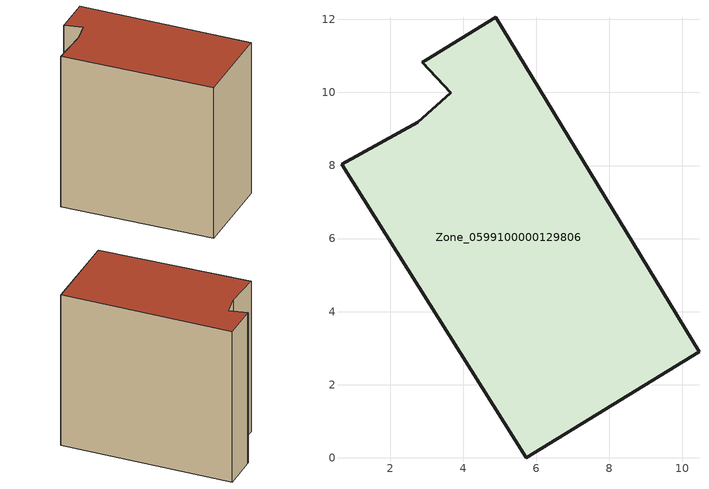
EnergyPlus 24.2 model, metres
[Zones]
Zone_0599100000129806
 floor ground (C_G): 2.76,9.19 3.67,9.99 2.89,10.83 2.98,10.88 4.89,12.06 10.46,2.9 5.73,0 0.67,8.04 z0
 wall outside (C_F): 4.89,12.06 2.98,10.88 2.89,10.83 3.67,9.99 2.76,9.19 0.67,8.04 5.73,0 10.46,2.9 4.89,12.06 z0:10.02
 roof outside (C_R): 3.67,9.99 2.76,9.19 0.67,8.04 5.73,0 10.46,2.9 4.89,12.06 2.98,10.88 2.89,10.83 z10.02
[BUILDING]
Pand.0599100000129806: North Axis=0; Terrain=City; Loads Convergence Tolerance Value=0.04; Temperature Convergence Tolerance Value=0.4; Solar Distribution=FullExterior; Maximum Number of Warmup Days=25; Minimum Number of Warmup Days=1
[Site:Location]
Rotterdam.The.Hague.AP_ZH_NLD Design_Conditions: Latitude=51.96; Longitude=4.45; Time Zone=1; Elevation=-4.5
[SITE:GROUNDTEMPERATURE:BUILDINGSURFACE]
18, 18, 18, 18, 18, 18, 18, 18, 18, 18, 18, 18
[MATERIAL] Thermal Absorptance=0.9; Solar Absorptance=0.7; Visible Absorptance=0.7
Name | Roughness | Thickness | Conductivity | Density | Specific Heat
G.TC.1946 | MediumSmooth | 0.15 | 1 | 540 | 1210
F.TC.1946 | Rough | 0.3 | 0.857143 | 1920 | 840
R.TC.1946 | MediumRough | 0.2 | 0.909091 | 1500 | 1000
[CONSTRUCTION]
C_G: G.TC.1946
C_F: F.TC.1946
C_R: R.TC.1946
[ZONE]
Zone_0599100000129806: Type=1; Multiplier=1; Ceiling Height=Autocalculate; Volume=Autocalculate; Floor Area=autocalculate; Part of Total Floor Area=Yes
[ZONEINFILTRATION:DESIGNFLOWRATE]
Infil_Zone_0599100000129806: Zone or ZoneList or Space or SpaceList=Zone_0599100000129806; Schedule=AlwaysOn; Design Flow Rate Calculation Method=Flow/Area; Flow Rate per Floor Area=0.003; Constant Term Coefficient=1; Temperature Term Coefficient=0; Velocity Term Coefficient=0; Velocity Squared Term Coefficient=0
[HVACTEMPLATE:ZONE:IDEALLOADSAIRSYSTEM]
Zone_0599100000129806: Maximum Heating Supply Air Temperature=50; Minimum Cooling Supply Air Temperature=13; Maximum Heating Supply Air Humidity Ratio=0.0156; Minimum Cooling Supply Air Humidity Ratio=0.0077; Heating Limit=NoLimit; Cooling Limit=NoLimit; Dehumidification Control Type=ConstantSensibleHeatRatio; Cooling Sensible Heat Ratio=0.7; Dehumidification Setpoint=60; Humidification Control Type=None; Humidification Setpoint=30; Outdoor Air Method=None; Outdoor Air Flow Rate per Person=0.00944; Outdoor Air Flow Rate per Zone Floor Area=0; Outdoor Air Flow Rate per Zone=0; Demand Controlled Ventilation Type=None; Outdoor Air Economizer Type=NoEconomizer; Heat Recovery Type=None; Sensible Heat Recovery Effectiveness=0.7; Latent Heat Recovery Effectiveness=0.65
[ZONECONTROL:THERMOSTAT]
ThermostatControl_Zone_0599100000129806: Zone or ZoneList=Zone_0599100000129806; Control Type Schedule=DualSetpointControlType; Control 1=Thermostat_Zone_0599100000129806; Temperature Difference Between Cutout And Setpoint=0
[THERMOSTATSETPOINT:DUALSETPOINT]
Thermostat_Zone_0599100000129806: Heating Setpoint Temperature Schedule=HeatingSetpoint_Zone_0599100000129806; Cooling Setpoint Temperature Schedule=CoolingSetpoint_Zone_0599100000129806
[SCHEDULE:COMPACT]
HeatingSetpoint_Zone_0599100000129806: Through: 12/31, For: AllDays, Until: 24:00, 21
CoolingSetpoint_Zone_0599100000129806: Through: 12/31, For: AllDays, Until: 24:00, 24
DualSetpointControlType: Through: 12/31, For: AllDays, Until: 24:00, 4
AlwaysOn: Through: 12/31, For: AllDays, Until: 24:00, 1
